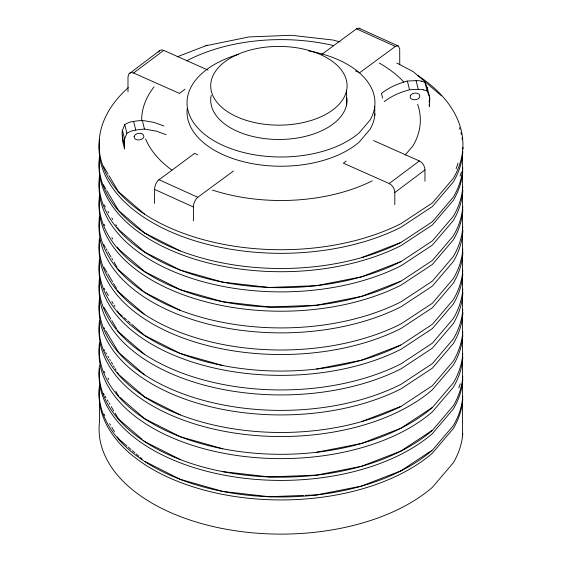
<?xml version="1.0" encoding="UTF-8"?>
<svg xmlns="http://www.w3.org/2000/svg" width="562" height="562" viewBox="0 0 562 562"><rect width="100%" height="100%" fill="white"/><g stroke="black" fill="none" stroke-linecap="round" stroke-linejoin="round"><path stroke-width="0.84" d="M374.77 115.477L374.77 106.246M154.515 203.296L154.662 187.582L155.793 183.844L157.753 180.718L194.628 153.384L197.796 154.824M193.377 220.915L193.525 205.2L194.276 202.376L196.075 199.011L197.747 197.283L233.49 171.003M456.133 168.755L458.079 163.071M460.032 176.039L461.423 171.979M458.803 387.913L460.194 383.86M158.561 52.104C159.299 50.039 161.905 49.421 163.739 50.397L208.01 70.088M163.956 126.021L154.157 122.425L142.312 120.373A133.988 108.29 -14 0 0 133.601 121.392A19.951 16.122 -14 0 0 128.15 122.811L124.729 124.518L122.375 130.546A22.403 18.11 -14 0 0 122.425 136.587L124.588 145.277A22.403 18.11 -14 0 1 124.532 139.243L126.893 133.208L130.314 131.508A19.951 16.122 -14 0 1 135.758 130.089A133.988 108.29 -14 0 1 144.476 129.063L156.32 131.115L166.12 134.718M405.076 155.119L412.986 145.832A139.334 80.443 0 0 0 417.629 104.279M159.777 50.538L128.74 74.093L127.988 77.001L127.988 91.796M384.19 101.631C391.672 95.926 400.467 92.112 409.543 89.787A133.988 108.29 -14 0 1 418.254 89.358A19.951 16.122 -14 0 1 423.706 89.878M129.625 73.144L131.445 72.54L133.587 72.997L163.739 50.397M185.06 89.182L179.447 93.39L133.587 72.997M346.157 161.048L343.354 163.149L389.213 183.542C392.543 185.179 394.7 188.853 394.812 192.527L394.812 204.708M389.213 183.542L419.357 160.943C422.694 162.58 424.851 166.254 424.963 169.928L424.963 181.238M394.812 192.527L424.963 169.928M321.478 54.605L356.519 28.838L358.704 28.1L398.472 46.084L399.708 48.915L399.751 64.525M398.037 45.838L395.381 46.449L359.638 72.737L355.669 70.938M432.045 407.647L400.832 428.237L361.457 443.46L316.603 452.284M400.706 451.16L431.883 430.59M400.713 470.928L431.89 450.359M205.811 45.761L249.099 36.923L291.467 35.294L333.125 40.057L340.066 41.939M177.192 56.832L207.329 45.171M361.507 257.663L400.91 242.426M400.832 261.597L361.457 276.82L316.603 285.644L269.317 287.463L222.826 282.152L180.304 270.076L144.638 252.057M400.839 281.162L361.464 296.385L316.603 305.208L269.317 307.028L222.826 301.717L180.297 289.641L144.638 271.622M400.832 344.984L361.457 360.214L316.603 369.03M361.478 421.648L400.861 406.417M400.889 451.054L361.492 466.284L316.617 475.115L269.31 476.934L222.798 471.616M400.889 470.851L361.499 486.081L316.617 494.911L305.229 495.347M421.542 81.181A19.951 16.122 -14 0 0 416.098 80.668A133.988 108.29 -14 0 0 407.38 81.09C398.058 83.478 389.044 87.447 381.436 93.39L382.617 98.132M303.473 495.417L269.31 496.731L222.798 491.413L180.254 479.337M421.542 81.188L424.963 82.319L427.317 87.96A22.403 18.11 -14 0 1 427.598 90.96M423.706 89.878L427.127 91.009L429.48 96.65A22.403 18.11 -14 0 1 429.431 102.698L429.038 101.118M222.826 365.539L180.304 353.463L144.638 335.444M222.826 448.792L180.304 436.716L144.638 418.697M373.498 140.549L419.357 160.943M356.519 28.838L395.381 46.449M158.884 179.671L197.747 197.283M154.515 189.373L193.377 206.992M396.807 63.035L413.274 71.697L441.535 95.842M144.553 232.886L180.24 250.912M180.304 310.386L144.645 292.366L118.28 269.634M144.61 396.877L180.283 414.897M144.582 441.514L180.254 459.54M144.778 461.395L180.402 479.393M359.174 28.219L359.982 28.831M118.175 191.396L144.56 214.143M118.385 210.3L144.736 233.019M118.575 229.521L144.898 252.212M118.568 249.064L144.891 271.755M118.245 291.706L144.617 314.446M119.235 313.491L122.523 316.329M123.837 317.46L126.471 319.729M127.785 320.867L130.419 323.136M131.733 324.267L144.898 335.612M118.245 331.692L144.617 354.425M118.245 352.093L144.617 374.833M118.512 374.348L144.841 397.046M119.889 397.313L144.898 418.866M118.442 418.915L142.151 439.358M143.465 440.496L144.785 441.627M118.434 438.683L126.998 446.066M128.319 447.197L130.953 449.474M132.267 450.605L134.901 452.881M136.222 454.012L138.856 456.288M140.17 457.419L142.144 459.126M103.303 165.994L108.101 174.115M108.972 175.597L118.561 191.846M103.303 184.666L105.916 189.099M106.787 190.574L118.554 210.518M104.033 204.723L105.333 206.935M107.946 211.361L108.817 212.836M111.859 218L112.73 219.475M115.779 224.638L116.65 226.107M117.521 227.582L118.821 229.795M104.026 224.238L104.897 225.713M111.859 237.515L112.73 238.99M117.514 247.104L118.821 249.317M103.605 244.435L105.34 247.385M106.211 248.861L107.082 250.336M107.953 251.811L111.002 256.975M111.866 258.45L112.737 259.925M114.044 262.131L117.093 267.294M117.957 268.769L118.828 270.245M103.942 267.182L106.984 272.345M107.855 273.82L112.646 281.941M113.517 283.417L116.566 288.58M117.437 290.055L118.737 292.268M104.033 288.137L104.904 289.613M106.204 291.826L108.382 295.507M111.866 301.408L113.166 303.62M114.037 305.096L114.908 306.571M117.521 310.997L118.821 313.21M103.942 307.245L110.904 319.054M111.775 320.53L116.566 328.644M117.437 330.119L118.744 332.332M103.942 327.576L104.813 329.051M105.677 330.526L118.737 352.662M103.935 349.529L104.806 351.004M105.677 352.479L106.548 353.955M107.855 356.168L108.726 357.643M109.597 359.118L110.468 360.593M111.332 362.068L112.639 364.281M113.51 365.764L114.381 367.239M115.252 368.714L116.123 370.189M117.43 372.402L118.737 374.615M104.033 371.384L104.904 372.859M107.946 378.022L108.817 379.498M115.779 391.3L118.821 396.463M103.394 393.288L104.265 394.763M105.136 396.238L106.007 397.72M107.314 399.933L108.185 401.409M109.056 402.884L109.927 404.359M111.234 406.579L113.847 411.005M115.154 413.225L118.203 418.388M103.991 414.025L104.862 415.501M109.646 423.615L110.517 425.09M111.824 427.303L114.437 431.728M117.479 436.892L118.786 439.105M427.268 87.735L429.431 96.425L429.431 106.485L429.038 104.904M424.963 82.319L427.127 91.009M416.098 80.661L418.254 89.358M407.38 81.09L409.543 89.787M142.312 120.373L144.476 129.063M133.601 121.392L135.758 130.082M124.729 124.518L126.893 133.208M124.392 148.277L122.425 140.374L122.425 135.02M462.547 155.049L462.547 170.23M462.547 173.454L462.547 189.408M462.547 193.609L462.547 209.001M462.547 212.949L462.547 229.647M462.547 234.6L462.547 251.734M462.547 256.258L462.547 272.788M462.547 277.101L462.547 291.671M462.547 296.652L462.547 312.114M462.547 316.659L462.547 334.207M462.547 338.261L462.547 356.041M462.547 360.354L462.547 378.893M462.547 382.139L462.547 398.718M462.547 401.668L462.547 435.845M346.578 90.552A68.192 39.368 0 0 1 237.895 117.24A68.192 39.368 0 0 1 252.205 49.554A68.192 39.368 0 0 1 346.578 90.552L346.578 104.869M124.588 149.063L124.588 139.011L122.425 130.314L122.425 131.88M346.986 97.999A68.192 39.368 0 0 1 276.567 139.446A68.192 39.368 0 0 1 211.207 95.329M462.779 186.858A181.919 105.031 0 0 1 453.33 216.307L432.368 240.908L401.092 261.541A181.919 105.031 0 0 1 200.704 276.897A181.919 105.031 0 0 1 99.453 175.885M462.828 190.202A181.919 105.031 0 0 1 453.33 220.508L432.368 245.109L401.092 265.749A181.919 105.031 0 0 1 199.426 280.733A181.919 105.031 0 0 1 99.664 178.442M417.65 75.357A181.919 105.031 0 0 1 453.33 178.344L432.368 202.952L401.092 223.585A181.919 105.031 0 0 1 162.151 224.21A181.919 105.031 0 0 1 128.234 87.658M372.241 180.852A139.334 80.443 0 0 1 212.443 190.089M171.839 170.047A139.334 80.443 0 0 1 145.523 138.856M141.673 120.753A139.334 80.443 0 0 1 154.079 86.864M186.577 60.9A139.334 80.443 0 0 1 333.498 45.543M379.266 63.021A139.334 80.443 0 0 1 403.762 82.003M374.91 113.826A93.966 54.247 0 0 1 370.007 129.372L359.181 142.081A93.966 54.247 0 0 1 250.891 163.373A93.966 54.247 0 0 1 187.23 108.494M308.622 50.903A93.966 54.247 0 0 1 370.007 120.135L359.181 132.843A93.966 54.247 0 0 1 210.743 138.772A93.966 54.247 0 0 1 238.485 54.374M462.828 151.642A181.919 105.031 0 0 1 453.33 181.947L432.368 206.549L401.092 227.188A181.919 105.031 0 0 1 199.426 242.173A181.919 105.031 0 0 1 99.664 139.882M459.393 127.693A181.919 105.031 0 0 1 459.948 129.365M460.917 132.744A181.919 105.031 0 0 1 461.332 134.444M462.027 137.866A181.919 105.031 0 0 1 462.294 139.587M462.912 147.349A181.919 105.031 0 0 1 462.919 149.07M462.779 289.114A181.919 105.031 0 0 1 453.33 318.57L432.368 343.171L401.092 363.804A181.919 105.031 0 0 1 200.704 379.153A181.919 105.031 0 0 1 99.453 278.148M462.828 273.694A181.919 105.031 0 0 1 453.33 304L432.368 328.601L401.092 349.234A181.919 105.031 0 0 1 199.426 364.218A181.919 105.031 0 0 1 99.664 261.934M462.87 292.388A181.919 105.031 0 0 1 453.33 323.55L432.368 348.152L401.092 368.791A181.919 105.031 0 0 1 198.786 383.586A181.919 105.031 0 0 1 99.783 280.663M462.779 167.68A181.919 105.031 0 0 1 453.33 197.129L432.368 221.73L401.092 242.363A181.919 105.031 0 0 1 200.704 257.719A181.919 105.031 0 0 1 99.453 156.707M462.779 170.897A181.919 105.031 0 0 1 453.33 200.346L432.368 224.955L401.092 245.587A181.919 105.031 0 0 1 200.704 260.937A181.919 105.031 0 0 1 99.453 159.931M462.779 227.09A181.919 105.031 0 0 1 453.33 256.539L432.368 281.148L401.092 301.78A181.919 105.031 0 0 1 200.704 317.13A181.919 105.031 0 0 1 99.453 216.124M462.87 230.343A181.919 105.031 0 0 1 453.33 261.499L432.368 286.107L401.092 306.74A181.919 105.031 0 0 1 198.786 321.534A181.919 105.031 0 0 1 99.783 218.611M462.779 249.177A181.919 105.031 0 0 1 453.33 278.626L432.368 303.234L401.092 323.867A181.919 105.031 0 0 1 200.704 339.216A181.919 105.031 0 0 1 99.453 238.211M462.87 251.994A181.919 105.031 0 0 1 453.33 283.157L432.368 307.758L401.092 328.398A181.919 105.031 0 0 1 198.786 343.192A181.919 105.031 0 0 1 99.783 240.269M462.779 309.564A181.919 105.031 0 0 1 453.33 339.012L432.368 363.621L401.092 384.253A181.919 105.031 0 0 1 200.704 399.603A181.919 105.031 0 0 1 99.453 298.598M462.87 312.395A181.919 105.031 0 0 1 453.33 343.558L432.368 368.159L401.092 388.792A181.919 105.031 0 0 1 198.786 403.593A181.919 105.031 0 0 1 99.783 300.663M462.828 209.542A181.919 105.031 0 0 1 453.33 239.848L432.368 264.449L401.092 285.082A181.919 105.031 0 0 1 199.426 300.073A181.919 105.031 0 0 1 99.664 197.782M462.779 353.484A181.919 105.031 0 0 1 453.33 382.933L432.368 407.541A181.919 105.031 0 0 1 222.7 448.771A181.919 105.031 0 0 1 99.453 342.518M462.779 331.657A181.919 105.031 0 0 1 453.33 361.106L432.368 385.715L401.092 406.347A181.919 105.031 0 0 1 200.704 421.697A181.919 105.031 0 0 1 99.453 320.691M462.779 379.589A181.919 105.031 0 0 1 453.33 409.038L432.368 433.639A181.919 105.031 0 0 1 222.7 474.876A181.919 105.031 0 0 1 99.453 368.623M462.779 396.168A181.919 105.031 0 0 1 453.33 425.617L432.368 450.218A181.919 105.031 0 0 1 222.7 491.455A181.919 105.031 0 0 1 99.453 385.195M462.779 433.295A181.919 105.031 0 0 1 453.33 462.744L432.368 487.345A181.919 105.031 0 0 1 222.7 528.582A181.919 105.031 0 0 1 99.453 422.322L99.453 388.145A181.919 105.031 0 0 0 222.7 494.398A181.919 105.031 0 0 0 432.368 453.169L453.33 428.56A181.919 105.031 0 0 0 462.779 399.111M462.828 334.854A181.919 105.031 0 0 1 453.33 365.152L432.368 389.761A181.919 105.031 0 0 1 221.351 430.724A181.919 105.031 0 0 1 99.664 323.094M462.779 376.336A181.919 105.031 0 0 1 453.33 405.792L432.368 430.394A181.919 105.031 0 0 1 222.7 471.623A181.919 105.031 0 0 1 99.453 365.37M462.828 356.947A181.919 105.031 0 0 1 453.33 387.253L432.368 411.855A181.919 105.031 0 0 1 220.669 452.684A181.919 105.031 0 0 1 99.783 344.365M462.779 270.238A181.919 105.031 0 0 1 453.33 299.687L432.368 324.288L401.092 344.92A181.919 105.031 0 0 1 200.704 360.277A181.919 105.031 0 0 1 99.453 259.265M462.779 206.451A181.919 105.031 0 0 1 453.33 235.9L432.368 260.501L401.092 281.133A181.919 105.031 0 0 1 200.704 296.49A181.919 105.031 0 0 1 99.453 195.478M134.093 136.454C134.093 141.399 142.629 140.781 143.949 136.77C143.949 131.831 135.414 132.442 134.093 136.454M410.295 95.68C408.967 100.809 417.889 100.865 419.695 97.177C421.022 92.049 412.108 91.992 410.295 95.68"/></g></svg>
